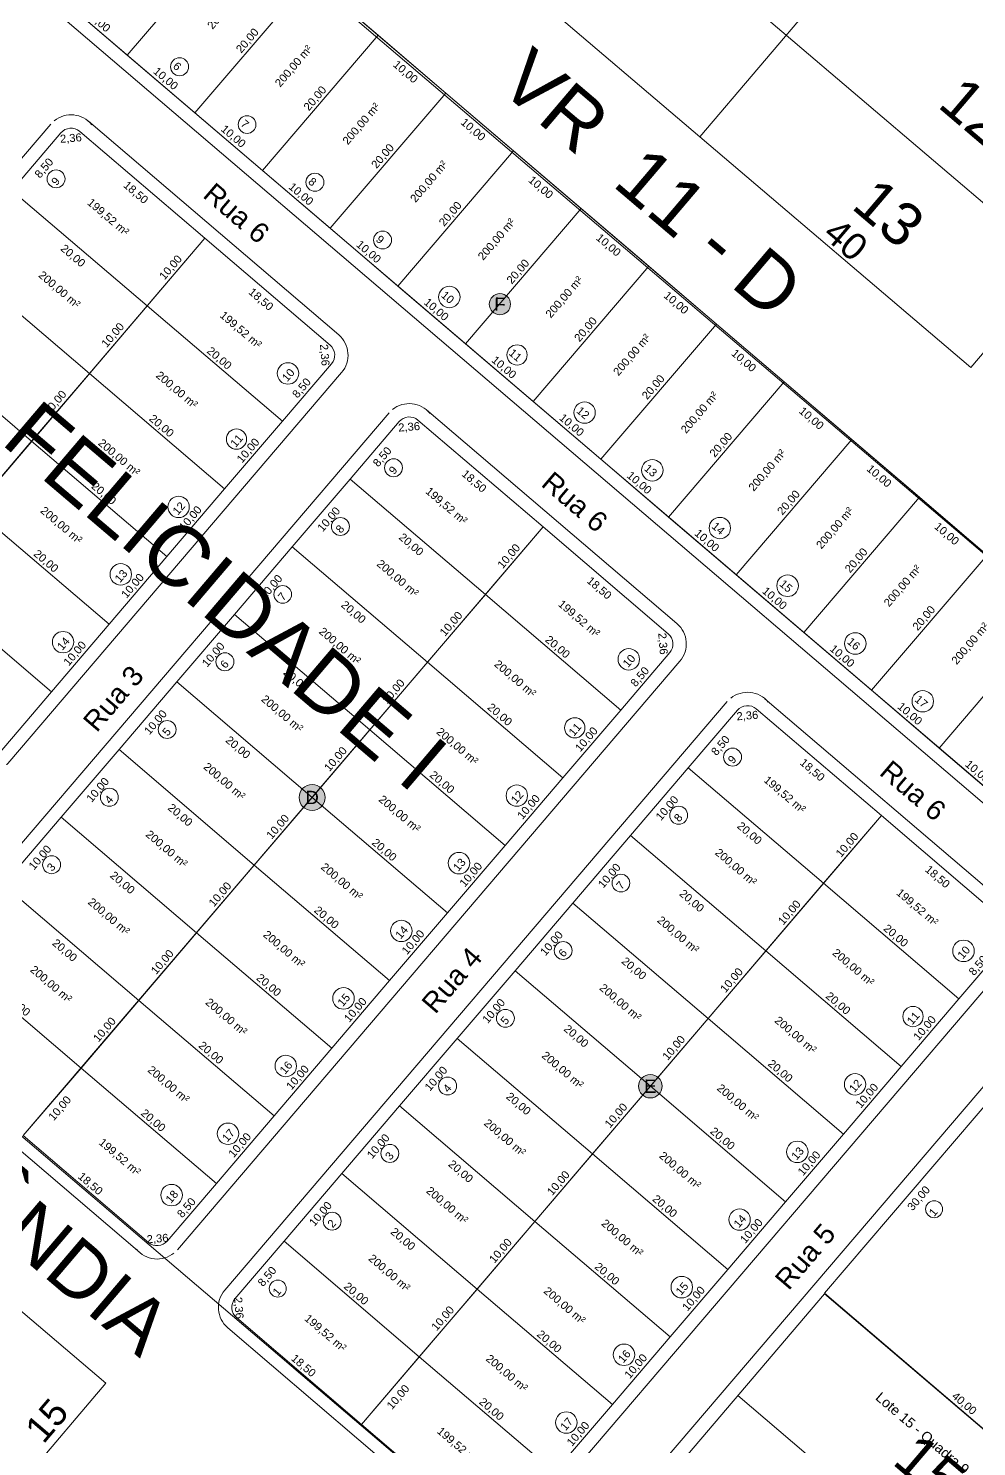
# Model space of a CAD drawing. Header units: metres. Extents: x 3808 to 8215, y 2374 to 6187.
# Drawn here: x 7760 to 7866.6, y 4057.2 to 4216.7 of the extents above; entities that cross this region are included whole.
import ezdxf
from ezdxf.enums import TextEntityAlignment as Align

# ---------------------------------------------------------------- set-up
doc = ezdxf.new("R2010")
doc.units = ezdxf.units.M
for name, color, linetype, lineweight in [('AREA_DOS_LOTES', 7, 'Continuous', 0), ('COTAS_DOS_LOTES', 7, 'Continuous', 0), ('EIXO_LOTES', 1, 'Continuous', 0), ('IDENT_DAS_QUADRAS', 7, 'Continuous', 0), ('MEIO_FIO', 252, 'Continuous', 0), ('Nome_Ruas', 7, 'Continuous', 0), ('NUMERO_DOS_LOTES', 7, 'Continuous', 0), ('REGIAO_POLILINHAS', 7, 'Continuous', 0)]:
    doc.layers.add(name, color=color, linetype=linetype, lineweight=lineweight)
doc.layers.add('vista', color=7, linetype='Continuous')
doc.styles.add('pedro', font='arial.ttf', dxfattribs={"height": 3})
doc.styles.add('REGUA80', font='arial.ttf')

msp = doc.modelspace()

# ---------------------------------------------------------------- hatches: boundary and pattern name
at = {"layer": 'IDENT_DAS_QUADRAS', "lineweight": 5, "transparency": 33554687}
h = msp.add_hatch(color=40, dxfattribs=at)
edge = h.paths.add_edge_path()
edge.add_arc((7813.041, 4185.706), 1.193, 0, 360)
h = msp.add_hatch(color=40, dxfattribs=at)
edge = h.paths.add_edge_path()
edge.add_arc((7791.925, 4130.24), 1.463, 0, 360)
h = msp.add_hatch(color=40, dxfattribs=at)
edge = h.paths.add_edge_path()
edge.add_arc((7829.951, 4097.774), 1.32, 0, 360)

# ---------------------------------------------------------------- linework, layer by layer
at = {"layer": 'EIXO_LOTES', "lineweight": 5, "transparency": 33554687}
for p, q in [((7746.115, 4261.394), (7898.219, 4131.531)), ((7734.27, 4245.209), (7885.233, 4116.32)), ((7771.155, 4213.718), (7784.141, 4228.928)), ((7778.76, 4207.224), (7791.746, 4222.435)), ((7786.365, 4200.731), (7799.351, 4215.942)), ((7793.97, 4194.238), (7806.957, 4209.449)), ((7801.575, 4187.745), (7814.562, 4202.955)), ((7758.168, 4198.507), (7773.379, 4185.521)), ((7809.181, 4181.252), (7822.167, 4196.462)), ((7721.434, 4124.679), (7779.872, 4193.126)), ((7751.675, 4190.902), (7766.886, 4177.916)), ((7816.786, 4174.759), (7829.772, 4189.969)), ((7788.589, 4172.535), (7773.379, 4185.521)), ((7745.182, 4183.297), (7760.392, 4170.311)), ((7824.391, 4168.266), (7837.377, 4183.476)), ((7782.096, 4164.929), (7766.886, 4177.916)), ((7831.996, 4161.772), (7844.983, 4176.983)), ((7775.603, 4157.324), (7760.392, 4170.311)), ((7839.601, 4155.279), (7852.588, 4170.49)), ((7796.194, 4166.041), (7811.405, 4153.055)), ((7847.207, 4148.786), (7860.193, 4163.996)), ((7769.11, 4149.719), (7753.899, 4162.705)), ((7759.459, 4092.214), (7817.898, 4160.66)), ((7789.701, 4158.436), (7804.912, 4145.45)), ((7854.812, 4142.293), (7867.798, 4157.503)), ((7762.617, 4142.114), (7747.406, 4155.1)), ((7826.615, 4140.069), (7811.405, 4153.055)), ((7783.208, 4150.831), (7798.418, 4137.845)), ((7862.417, 4135.8), (7875.403, 4151.01)), ((7820.122, 4132.464), (7804.912, 4145.45)), ((7776.715, 4143.226), (7791.925, 4130.24)), ((7813.629, 4124.858), (7798.418, 4137.845)), ((7770.222, 4135.621), (7785.432, 4122.634)), ((7834.22, 4133.576), (7849.431, 4120.589)), ((7807.136, 4117.253), (7791.925, 4130.24)), ((7763.729, 4128.015), (7778.939, 4115.029)), ((7797.485, 4059.748), (7855.924, 4128.195)), ((7827.727, 4125.97), (7842.938, 4112.984)), ((7800.642, 4109.648), (7785.432, 4122.634)), ((7757.235, 4120.41), (7772.446, 4107.424)), ((7864.641, 4107.603), (7849.431, 4120.589)), ((7821.234, 4118.365), (7836.444, 4105.379)), ((7794.149, 4102.043), (7778.939, 4115.029)), ((7858.148, 4099.998), (7842.938, 4112.984)), ((7750.742, 4112.805), (7765.953, 4099.819)), ((7814.741, 4110.76), (7829.951, 4097.774)), ((7787.656, 4094.438), (7772.446, 4107.424)), ((7851.655, 4092.393), (7836.444, 4105.379)), ((7808.248, 4103.155), (7823.458, 4090.169)), ((7781.163, 4086.832), (7765.953, 4099.819)), ((7845.162, 4084.787), (7829.951, 4097.774)), ((7869, 4097.307), (7849.52, 4074.492)), ((7801.755, 4095.55), (7816.965, 4082.563)), ((7838.668, 4077.182), (7823.458, 4090.169)), ((7795.261, 4087.945), (7810.472, 4074.958)), ((7832.175, 4069.577), (7816.965, 4082.563)), ((7788.768, 4080.339), (7803.979, 4067.353)), ((7825.682, 4061.972), (7810.472, 4074.958)), ((7879.941, 4048.519), (7849.52, 4074.492)), ((7819.189, 4054.367), (7803.979, 4067.353))]:
    msp.add_line(p, q, dxfattribs=at)
at = {"layer": 'IDENT_DAS_QUADRAS', "lineweight": 5, "transparency": 33554687}
for centre, radius in [((7813.041, 4185.706), 1.193), ((7791.925, 4130.24), 1.463), ((7829.951, 4097.774), 1.32)]:
    msp.add_circle(centre, radius, dxfattribs=at)
at = {"layer": 'MEIO_FIO', "lineweight": 5, "transparency": 33554687}
for p, q in [((7880.836, 4118.101), (7733.296, 4244.069)), ((7706.056, 4139.78), (7762.547, 4205.946)), ((7766.776, 4206.279), (7794.915, 4182.255)), ((7795.249, 4178.025), (7738.759, 4111.86)), ((7744.082, 4107.315), (7800.573, 4173.48)), ((7804.802, 4173.813), (7832.941, 4149.789)), ((7833.275, 4145.559), (7776.785, 4079.394)), ((7782.108, 4074.849), (7838.599, 4141.014)), ((7842.828, 4141.348), (7870.967, 4117.323)), ((7871.301, 4113.093), (7814.811, 4046.928)), ((7820.134, 4042.383), (7881.17, 4113.872))]:
    msp.add_line(p, q, dxfattribs=at)
at = {"layer": 'MEIO_FIO', "color": 5, "lineweight": 5, "transparency": 33554687}
for p, q in [((7744.416, 4103.085), (7772.555, 4079.06)), ((7782.442, 4070.619), (7810.581, 4046.595))]:
    msp.add_line(p, q, dxfattribs=at)
at = {"layer": 'MEIO_FIO', "lineweight": 5, "transparency": 33554687}
for centre, start, end in [((7764.828, 4203.998), 39.09895, 129.09895), ((7792.968, 4179.973), 319.50998, 49.50998), ((7802.854, 4171.532), 39.09895, 129.09895), ((7830.993, 4147.507), 319.50998, 49.50998), ((7840.88, 4139.066), 39.09895, 129.09895)]:
    msp.add_arc(centre, 3, start, end, dxfattribs=at)
at = {"layer": 'MEIO_FIO', "color": 5, "lineweight": 5, "transparency": 33554687}
for centre, start, end in [((7774.503, 4081.342), 219.09895, 309.09895), ((7784.39, 4072.901), 139.50998, 229.50998)]:
    msp.add_arc(centre, 3, start, end, dxfattribs=at)
at = {"layer": 'NUMERO_DOS_LOTES', "lineweight": 5, "transparency": 33554687}
for centre, radius in [((7777.03, 4212.403), 1.01), ((7784.611, 4205.903), 0.996), ((7763.142, 4199.798), 1.009), ((7792.24, 4199.416), 1.01), ((7799.846, 4192.922), 1.009), ((7807.354, 4186.512), 1.208), ((7814.967, 4179.999), 1.14), ((7789.212, 4177.917), 1.208), ((7822.554, 4173.521), 1.201), ((7783.425, 4170.539), 1.14), ((7801.08, 4167.312), 1.009), ((7830.17, 4167.033), 1.209), ((7776.916, 4162.916), 1.201), ((7795.108, 4160.707), 1.01), ((7837.764, 4160.536), 1.203), ((7770.419, 4155.322), 1.209), ((7845.379, 4154.047), 1.211), ((7788.622, 4153.078), 0.996), ((7763.93, 4147.705), 1.203), ((7852.985, 4147.553), 1.209), ((7782.122, 4145.497), 1.01), ((7827.527, 4145.776), 1.208), ((7860.579, 4141.056), 1.204), ((7775.631, 4137.878), 1.005), ((7821.451, 4138.074), 1.14), ((7839.192, 4134.779), 1.009), ((7769.133, 4130.264), 1.01), ((7814.942, 4130.451), 1.201), ((7833.134, 4128.241), 1.01), ((7808.445, 4122.856), 1.209), ((7762.643, 4122.682), 1.009), ((7826.648, 4120.612), 0.996), ((7801.956, 4115.24), 1.203), ((7820.148, 4113.031), 1.01), ((7865.155, 4112.991), 1.208), ((7795.458, 4107.645), 1.211), ((7859.477, 4105.608), 1.14), ((7813.657, 4105.412), 1.005), ((7788.965, 4100.04), 1.209), ((7807.159, 4097.798), 1.01), ((7852.968, 4097.985), 1.201), ((7782.476, 4092.424), 1.204), ((7800.669, 4090.216), 1.009), ((7846.471, 4090.39), 1.209), ((7776.13, 4085.528), 1.209), ((7861.852, 4083.946), 0.956), ((7794.177, 4082.597), 1.005), ((7839.982, 4082.774), 1.203), ((7833.484, 4075.179), 1.211), ((7788.072, 4075.012), 0.956), ((7826.991, 4067.574), 1.209), ((7820.502, 4059.958), 1.204)]:
    msp.add_circle(centre, radius, dxfattribs=at)
at = {"layer": 'REGIAO_POLILINHAS', "lineweight": 5, "transparency": 33554687}
for p, q in [((7784.141, 4228.928), (7771.155, 4213.718)), ((7771.155, 4213.718), (7784.141, 4228.928)), ((7791.746, 4222.435), (7778.76, 4207.224)), ((7778.76, 4207.224), (7791.746, 4222.435)), ((7791.746, 4222.435), (7799.351, 4215.942)), ((7771.155, 4213.718), (7763.549, 4220.211)), ((7799.351, 4215.942), (7786.365, 4200.731)), ((7786.365, 4200.731), (7799.351, 4215.942)), ((7799.351, 4215.942), (7806.957, 4209.449)), ((7778.76, 4207.224), (7771.155, 4213.718)), ((7806.957, 4209.449), (7793.97, 4194.238)), ((7793.97, 4194.238), (7806.957, 4209.449)), ((7806.957, 4209.449), (7814.562, 4202.955)), ((7786.365, 4200.731), (7778.76, 4207.224)), ((7758.168, 4198.507), (7763.688, 4204.972)), ((7765.802, 4205.138), (7779.872, 4193.126)), ((7814.562, 4202.955), (7801.575, 4187.745)), ((7801.575, 4187.745), (7814.562, 4202.955)), ((7814.562, 4202.955), (7822.167, 4196.462)), ((7793.97, 4194.238), (7786.365, 4200.731)), ((7773.379, 4185.521), (7758.168, 4198.507)), ((7758.168, 4198.507), (7773.379, 4185.521)), ((7822.167, 4196.462), (7809.181, 4181.252)), ((7809.181, 4181.252), (7822.167, 4196.462)), ((7822.167, 4196.462), (7829.772, 4189.969)), ((7801.575, 4187.745), (7793.97, 4194.238)), ((7779.872, 4193.126), (7773.379, 4185.521)), ((7773.379, 4185.521), (7779.872, 4193.126)), ((7779.872, 4193.126), (7793.942, 4181.114)), ((7766.886, 4177.916), (7751.675, 4190.902)), ((7751.675, 4190.902), (7766.886, 4177.916)), ((7829.772, 4189.969), (7816.786, 4174.759)), ((7816.786, 4174.759), (7829.772, 4189.969)), ((7829.772, 4189.969), (7837.377, 4183.476)), ((7809.181, 4181.252), (7801.575, 4187.745)), ((7773.379, 4185.521), (7766.886, 4177.916)), ((7766.886, 4177.916), (7773.379, 4185.521)), ((7788.589, 4172.535), (7773.379, 4185.521)), ((7773.379, 4185.521), (7788.589, 4172.535)), ((7760.392, 4170.311), (7745.182, 4183.297)), ((7745.182, 4183.297), (7760.392, 4170.311)), ((7837.377, 4183.476), (7824.391, 4168.266)), ((7824.391, 4168.266), (7837.377, 4183.476)), ((7837.377, 4183.476), (7844.983, 4176.983)), ((7816.786, 4174.759), (7809.181, 4181.252)), ((7794.108, 4178.999), (7788.589, 4172.535)), ((7766.886, 4177.916), (7760.392, 4170.311)), ((7760.392, 4170.311), (7766.886, 4177.916)), ((7782.096, 4164.929), (7766.886, 4177.916)), ((7766.886, 4177.916), (7782.096, 4164.929)), ((7844.983, 4176.983), (7831.996, 4161.772)), ((7831.996, 4161.772), (7844.983, 4176.983)), ((7844.983, 4176.983), (7852.588, 4170.49)), ((7824.391, 4168.266), (7816.786, 4174.759)), ((7788.589, 4172.535), (7782.096, 4164.929)), ((7796.194, 4166.041), (7801.714, 4172.506)), ((7803.828, 4172.673), (7817.898, 4160.66)), ((7760.392, 4170.311), (7753.899, 4162.705)), ((7753.899, 4162.705), (7760.392, 4170.311)), ((7775.603, 4157.324), (7760.392, 4170.311)), ((7760.392, 4170.311), (7775.603, 4157.324)), ((7852.588, 4170.49), (7839.601, 4155.279)), ((7839.601, 4155.279), (7852.588, 4170.49)), ((7852.588, 4170.49), (7860.193, 4163.996)), ((7831.996, 4161.772), (7824.391, 4168.266)), ((7789.701, 4158.436), (7796.194, 4166.041)), ((7811.405, 4153.055), (7796.194, 4166.041)), ((7796.194, 4166.041), (7811.405, 4153.055)), ((7782.096, 4164.929), (7775.603, 4157.324)), ((7860.193, 4163.996), (7847.207, 4148.786)), ((7847.207, 4148.786), (7860.193, 4163.996)), ((7860.193, 4163.996), (7867.798, 4157.503)), ((7769.11, 4149.719), (7753.899, 4162.705)), ((7753.899, 4162.705), (7769.11, 4149.719)), ((7817.898, 4160.66), (7811.405, 4153.055)), ((7811.405, 4153.055), (7817.898, 4160.66)), ((7817.898, 4160.66), (7831.967, 4148.648)), ((7839.601, 4155.279), (7831.996, 4161.772)), ((7783.208, 4150.831), (7789.701, 4158.436)), ((7804.912, 4145.45), (7789.701, 4158.436)), ((7789.701, 4158.436), (7804.912, 4145.45)), ((7867.798, 4157.503), (7854.812, 4142.293)), ((7854.812, 4142.293), (7867.798, 4157.503)), ((7775.603, 4157.324), (7769.11, 4149.719)), ((7762.617, 4142.114), (7747.406, 4155.1)), ((7747.406, 4155.1), (7762.617, 4142.114)), ((7847.207, 4148.786), (7839.601, 4155.279)), ((7811.405, 4153.055), (7804.912, 4145.45)), ((7804.912, 4145.45), (7811.405, 4153.055)), ((7826.615, 4140.069), (7811.405, 4153.055)), ((7811.405, 4153.055), (7826.615, 4140.069)), ((7769.11, 4149.719), (7762.617, 4142.114)), ((7776.715, 4143.226), (7783.208, 4150.831)), ((7798.418, 4137.845), (7783.208, 4150.831)), ((7783.208, 4150.831), (7798.418, 4137.845)), ((7875.403, 4151.01), (7862.417, 4135.8)), ((7862.417, 4135.8), (7875.403, 4151.01)), ((7854.812, 4142.293), (7847.207, 4148.786)), ((7832.134, 4146.533), (7826.615, 4140.069)), ((7804.912, 4145.45), (7798.418, 4137.845)), ((7798.418, 4137.845), (7804.912, 4145.45)), ((7820.122, 4132.464), (7804.912, 4145.45)), ((7804.912, 4145.45), (7820.122, 4132.464)), ((7770.222, 4135.621), (7776.715, 4143.226)), ((7791.925, 4130.24), (7776.715, 4143.226)), ((7776.715, 4143.226), (7791.925, 4130.24)), ((7762.617, 4142.114), (7756.123, 4134.509)), ((7862.417, 4135.8), (7854.812, 4142.293)), ((7826.615, 4140.069), (7820.122, 4132.464)), ((7834.22, 4133.576), (7839.739, 4140.04)), ((7841.854, 4140.207), (7855.924, 4128.195)), ((7798.418, 4137.845), (7791.925, 4130.24)), ((7791.925, 4130.24), (7798.418, 4137.845)), ((7813.629, 4124.858), (7798.418, 4137.845)), ((7798.418, 4137.845), (7813.629, 4124.858)), ((7763.729, 4128.015), (7770.222, 4135.621)), ((7785.432, 4122.634), (7770.222, 4135.621)), ((7770.222, 4135.621), (7785.432, 4122.634)), ((7870.022, 4129.307), (7862.417, 4135.8)), ((7827.727, 4125.97), (7834.22, 4133.576)), ((7849.431, 4120.589), (7834.22, 4133.576)), ((7834.22, 4133.576), (7849.431, 4120.589)), ((7820.122, 4132.464), (7813.629, 4124.858)), ((7791.925, 4130.24), (7785.432, 4122.634)), ((7785.432, 4122.634), (7791.925, 4130.24)), ((7807.136, 4117.253), (7791.925, 4130.24)), ((7791.925, 4130.24), (7807.136, 4117.253)), ((7757.235, 4120.41), (7763.729, 4128.015)), ((7778.939, 4115.029), (7763.729, 4128.015)), ((7763.729, 4128.015), (7778.939, 4115.029)), ((7855.924, 4128.195), (7849.431, 4120.589)), ((7849.431, 4120.589), (7855.924, 4128.195)), ((7855.924, 4128.195), (7869.993, 4116.182)), ((7821.234, 4118.365), (7827.727, 4125.97)), ((7842.938, 4112.984), (7827.727, 4125.97)), ((7827.727, 4125.97), (7842.938, 4112.984)), ((7813.629, 4124.858), (7807.136, 4117.253)), ((7785.432, 4122.634), (7778.939, 4115.029)), ((7778.939, 4115.029), (7785.432, 4122.634)), ((7800.642, 4109.648), (7785.432, 4122.634)), ((7785.432, 4122.634), (7800.642, 4109.648)), ((7772.446, 4107.424), (7757.235, 4120.41)), ((7757.235, 4120.41), (7772.446, 4107.424)), ((7849.431, 4120.589), (7842.938, 4112.984)), ((7842.938, 4112.984), (7849.431, 4120.589)), ((7864.641, 4107.603), (7849.431, 4120.589)), ((7849.431, 4120.589), (7864.641, 4107.603)), ((7814.741, 4110.76), (7821.234, 4118.365)), ((7836.444, 4105.379), (7821.234, 4118.365)), ((7821.234, 4118.365), (7836.444, 4105.379)), ((7807.136, 4117.253), (7800.642, 4109.648)), ((7778.939, 4115.029), (7772.446, 4107.424)), ((7772.446, 4107.424), (7778.939, 4115.029)), ((7794.149, 4102.043), (7778.939, 4115.029)), ((7778.939, 4115.029), (7794.149, 4102.043)), ((7842.938, 4112.984), (7836.444, 4105.379)), ((7836.444, 4105.379), (7842.938, 4112.984)), ((7858.148, 4099.998), (7842.938, 4112.984)), ((7842.938, 4112.984), (7858.148, 4099.998)), ((7870.16, 4114.067), (7864.641, 4107.603)), ((7765.953, 4099.819), (7750.742, 4112.805)), ((7750.742, 4112.805), (7765.953, 4099.819)), ((7800.642, 4109.648), (7794.149, 4102.043)), ((7808.248, 4103.155), (7814.741, 4110.76)), ((7829.951, 4097.774), (7814.741, 4110.76)), ((7814.741, 4110.76), (7829.951, 4097.774)), ((7772.446, 4107.424), (7765.953, 4099.819)), ((7765.953, 4099.819), (7772.446, 4107.424)), ((7787.656, 4094.438), (7772.446, 4107.424)), ((7772.446, 4107.424), (7787.656, 4094.438)), ((7864.641, 4107.603), (7858.148, 4099.998)), ((7836.444, 4105.379), (7829.951, 4097.774)), ((7829.951, 4097.774), (7836.444, 4105.379)), ((7851.655, 4092.393), (7836.444, 4105.379)), ((7836.444, 4105.379), (7851.655, 4092.393)), ((7794.149, 4102.043), (7787.656, 4094.438)), ((7801.755, 4095.55), (7808.248, 4103.155)), ((7823.458, 4090.169), (7808.248, 4103.155)), ((7808.248, 4103.155), (7823.458, 4090.169)), ((7765.953, 4099.819), (7759.459, 4092.214)), ((7759.459, 4092.214), (7765.953, 4099.819)), ((7781.163, 4086.832), (7765.953, 4099.819)), ((7765.953, 4099.819), (7781.163, 4086.832)), ((7858.148, 4099.998), (7851.655, 4092.393)), ((7829.951, 4097.774), (7823.458, 4090.169)), ((7823.458, 4090.169), (7829.951, 4097.774)), ((7845.162, 4084.787), (7829.951, 4097.774)), ((7829.951, 4097.774), (7845.162, 4084.787)), ((7849.52, 4074.492), (7869, 4097.307)), ((7795.261, 4087.945), (7801.755, 4095.55)), ((7816.965, 4082.563), (7801.755, 4095.55)), ((7801.755, 4095.55), (7816.965, 4082.563)), ((7787.656, 4094.438), (7781.163, 4086.832)), ((7773.529, 4080.201), (7759.459, 4092.214)), ((7851.655, 4092.393), (7845.162, 4084.787)), ((7823.458, 4090.169), (7816.965, 4082.563)), ((7816.965, 4082.563), (7823.458, 4090.169)), ((7838.668, 4077.182), (7823.458, 4090.169)), ((7823.458, 4090.169), (7838.668, 4077.182)), ((7788.768, 4080.339), (7795.261, 4087.945)), ((7810.472, 4074.958), (7795.261, 4087.945)), ((7795.261, 4087.945), (7810.472, 4074.958)), ((7781.163, 4086.832), (7775.644, 4080.368)), ((7845.162, 4084.787), (7838.668, 4077.182)), ((7816.965, 4082.563), (7810.472, 4074.958)), ((7810.472, 4074.958), (7816.965, 4082.563)), ((7832.175, 4069.577), (7816.965, 4082.563)), ((7816.965, 4082.563), (7832.175, 4069.577)), ((7783.249, 4073.875), (7788.768, 4080.339)), ((7803.979, 4067.353), (7788.768, 4080.339)), ((7788.768, 4080.339), (7803.979, 4067.353)), ((7838.668, 4077.182), (7832.175, 4069.577)), ((7810.472, 4074.958), (7803.979, 4067.353)), ((7803.979, 4067.353), (7810.472, 4074.958)), ((7825.682, 4061.972), (7810.472, 4074.958)), ((7810.472, 4074.958), (7825.682, 4061.972)), ((7879.941, 4048.519), (7849.52, 4074.492)), ((7797.485, 4059.748), (7783.416, 4071.76)), ((7832.175, 4069.577), (7825.682, 4061.972)), ((7803.979, 4067.353), (7797.485, 4059.748)), ((7797.485, 4059.748), (7803.979, 4067.353)), ((7819.189, 4054.367), (7803.979, 4067.353)), ((7803.979, 4067.353), (7819.189, 4054.367)), ((7825.682, 4061.972), (7819.189, 4054.367)), ((7811.555, 4047.735), (7797.485, 4059.748))]:
    msp.add_line(p, q, dxfattribs=at)
for centre, start, end in [((7764.828, 4203.998), 49.50998, 139.50998), ((7792.968, 4179.973), 319.50998, 49.50998), ((7802.854, 4171.532), 49.50998, 139.50998), ((7830.993, 4147.507), 319.50998, 49.50998), ((7840.88, 4139.066), 49.50998, 139.50998), ((7774.503, 4081.342), 229.50998, 319.50998), ((7784.39, 4072.901), 139.50998, 229.50998)]:
    msp.add_arc(centre, 1.5, start, end, dxfattribs=at)
at = {"layer": 'vista', "lineweight": 5}
for p, q in [((7969.677, 4300.439), (7865.969, 4178.601)), ((7969.677, 4300.439), (7865.969, 4178.601)), ((7913.29, 4295.907), (7835.51, 4204.528)), ((7898.129, 4131.529), (7722.985, 4280.609)), ((7898.129, 4131.529), (7722.985, 4280.609)), ((7845.232, 4215.95), (7814.772, 4241.877)), ((7835.51, 4204.528), (7805.05, 4230.455)), ((7875.692, 4190.023), (7845.232, 4215.95)), ((7865.969, 4178.601), (7835.51, 4204.528)), ((7820.348, 4040.15), (7645.205, 4189.23)), ((7768.743, 4064.377), (7738.283, 4090.304)), ((7820.348, 4040.15), (7849.516, 4074.417)), ((7879.975, 4048.49), (7849.516, 4074.417)), ((7820.348, 4040.15), (7789.888, 4066.077)), ((7665.035, 3942.538), (7768.743, 4064.377)), ((7665.035, 3942.538), (7768.743, 4064.377)), ((7870.253, 4037.068), (7839.793, 4062.995))]:
    msp.add_line(p, q, dxfattribs=at)

# ---------------------------------------------------------------- texts
at = {"layer": 'AREA_DOS_LOTES', "lineweight": 5, "transparency": 33554687, "style": 'REGUA80'}
for s, rotation, p in [('200,00 m²', 49.52002, (7782.23, 4218.989)), ('200,00 m²', 49.52002, (7789.835, 4212.496)), ('200,00 m²', 49.52002, (7797.44, 4206.003)), ('200,00 m²', 49.52002, (7805.045, 4199.509)), ('199,52 m²', 319.52002, (7769.016, 4195.51)), ('200,00 m²', 49.52002, (7812.65, 4193.016)), ('200,00 m²', 319.52002, (7763.531, 4187.354)), ('200,00 m²', 49.52002, (7820.256, 4186.523)), ('199,52 m²', 319.52002, (7783.924, 4182.834)), ('200,00 m²', 49.52002, (7827.861, 4180.03)), ('200,00 m²', 319.52002, (7776.733, 4176.082)), ('200,00 m²', 49.52002, (7835.466, 4173.537)), ('200,00 m²', 319.52002, (7770.24, 4168.477)), ('200,00 m²', 49.52002, (7843.071, 4167.044)), ('199,52 m²', 319.52002, (7807.042, 4163.045)), ('200,00 m²', 319.52002, (7763.747, 4160.872)), ('200,00 m²', 49.52002, (7850.676, 4160.55)), ('200,00 m²', 319.52002, (7801.557, 4154.889)), ('200,00 m²', 49.52002, (7858.282, 4154.057)), ('199,52 m²', 319.52002, (7821.95, 4150.368)), ('200,00 m²', 49.52002, (7865.887, 4147.564)), ('200,00 m²', 319.52002, (7795.064, 4147.283)), ('200,00 m²', 319.52002, (7814.759, 4143.616)), ('200,00 m²', 319.52002, (7788.571, 4139.678)), ('200,00 m²', 319.52002, (7808.266, 4136.011)), ('200,00 m²', 319.52002, (7782.077, 4132.073)), ('199,52 m²', 319.52002, (7845.068, 4130.579)), ('200,00 m²', 319.52002, (7801.773, 4128.406)), ('200,00 m²', 319.52002, (7775.584, 4124.468)), ('200,00 m²', 319.52002, (7839.583, 4122.423)), ('200,00 m²', 319.52002, (7795.28, 4120.801)), ('199,52 m²', 319.52002, (7859.976, 4117.903)), ('200,00 m²', 319.52002, (7769.091, 4116.863)), ('200,00 m²', 319.52002, (7833.09, 4114.818)), ('200,00 m²', 319.52002, (7788.787, 4113.196)), ('200,00 m²', 319.52002, (7852.785, 4111.151)), ('200,00 m²', 319.52002, (7762.598, 4109.257)), ('200,00 m²', 319.52002, (7826.596, 4107.212)), ('200,00 m²', 319.52002, (7782.294, 4105.591)), ('200,00 m²', 319.52002, (7846.292, 4103.546)), ('200,00 m²', 319.52002, (7820.103, 4099.607)), ('200,00 m²', 319.52002, (7775.801, 4097.985)), ('200,00 m²', 319.52002, (7839.799, 4095.94)), ('200,00 m²', 319.52002, (7813.61, 4092.002)), ('199,52 m²', 319.52002, (7770.315, 4089.829)), ('200,00 m²', 319.52002, (7833.306, 4088.335)), ('200,00 m²', 319.52002, (7807.117, 4084.397)), ('200,00 m²', 319.52002, (7826.813, 4080.73)), ('200,00 m²', 319.52002, (7800.624, 4076.792)), ('200,00 m²', 319.52002, (7820.32, 4073.125)), ('199,52 m²', 319.52002, (7793.433, 4070.04)), ('200,00 m²', 319.52002, (7813.826, 4065.52)), ('199,52 m²', 319.52002, (7808.341, 4057.364))]:
    msp.add_text(s, height=0.9, rotation=rotation, dxfattribs=at).set_placement(p, align=Align.MIDDLE_CENTER)
at = {"layer": 'COTAS_DOS_LOTES', "lineweight": 5, "transparency": 33554687, "style": 'REGUA80'}
for s, rotation, p in [('10,00', 319.52002, (7767.584, 4217.239)), ('20,00', 49.52002, (7784.98, 4215.064)), ('10,00', 319.52002, (7775.189, 4210.746)), ('10,00', 319.52002, (7802.148, 4211.503)), ('20,00', 49.52002, (7792.585, 4208.571)), ('10,00', 319.52002, (7782.795, 4204.253)), ('10,00', 319.52002, (7809.753, 4205.01)), ('2,36', 4.52002, (7764.842, 4203.939)), ('20,00', 49.52002, (7800.19, 4202.077)), ('8,50', 49.52002, (7762.12, 4200.733)), ('18,50', 319.52002, (7771.831, 4197.94)), ('10,00', 319.52002, (7790.4, 4197.76)), ('10,00', 319.52002, (7817.358, 4198.517)), ('20,00', 49.52002, (7807.795, 4195.584)), ('10,00', 319.52002, (7798.005, 4191.267)), ('10,00', 319.52002, (7824.963, 4192.024)), ('20,00', 319.52002, (7764.767, 4190.822)), ('10,00', 49.52002, (7776.352, 4189.558)), ('20,00', 49.52002, (7815.4, 4189.091)), ('18,50', 319.52002, (7785.9, 4185.928)), ('10,00', 319.52002, (7805.61, 4184.773)), ('10,00', 319.52002, (7832.568, 4185.53)), ('10,00', 49.52002, (7769.859, 4181.952)), ('20,00', 49.52002, (7823.006, 4182.598)), ('20,00', 319.52002, (7781.216, 4179.303)), ('2,36', 274.52002, (7792.908, 4179.96)), ('10,00', 319.52002, (7813.215, 4178.28)), ('10,00', 319.52002, (7840.174, 4179.037)), ('8,50', 49.52002, (7791.075, 4176.001)), ('20,00', 49.52002, (7830.611, 4176.105)), ('10,00', 49.52002, (7763.366, 4174.347)), ('10,00', 319.52002, (7847.779, 4172.544)), ('20,00', 319.52002, (7774.723, 4171.698)), ('2,36', 4.52002, (7802.868, 4171.473)), ('10,00', 319.52002, (7820.821, 4171.787)), ('10,00', 49.52002, (7785.069, 4168.966)), ('20,00', 49.52002, (7838.216, 4169.612)), ('8,50', 49.52002, (7800.146, 4168.267)), ('10,00', 319.52002, (7855.384, 4166.051)), ('20,00', 319.52002, (7768.23, 4164.092)), ('18,50', 319.52002, (7809.857, 4165.474)), ('10,00', 319.52002, (7828.426, 4165.294)), ('20,00', 49.52002, (7845.821, 4163.119)), ('10,00', 49.52002, (7778.576, 4161.361)), ('10,00', 49.52002, (7794.14, 4161.233)), ('10,00', 319.52002, (7862.989, 4159.558)), ('20,00', 319.52002, (7802.793, 4158.356)), ('10,00', 319.52002, (7836.031, 4158.801)), ('20,00', 319.52002, (7761.737, 4156.487)), ('10,00', 49.52002, (7814.378, 4157.092)), ('20,00', 49.52002, (7853.426, 4156.625)), ('10,00', 49.52002, (7772.083, 4153.756)), ('10,00', 49.52002, (7787.647, 4153.627)), ('18,50', 319.52002, (7823.926, 4153.462)), ('10,00', 319.52002, (7843.636, 4152.308)), ('20,00', 319.52002, (7796.3, 4150.751)), ('10,00', 49.52002, (7807.885, 4149.487)), ('20,00', 49.52002, (7861.031, 4150.132)), ('20,00', 319.52002, (7819.242, 4146.837)), ('2,36', 274.52002, (7830.934, 4147.494)), ('10,00', 49.52002, (7765.59, 4146.151)), ('10,00', 49.52002, (7781.153, 4146.022)), ('10,00', 319.52002, (7851.241, 4145.815)), ('20,00', 319.52002, (7789.807, 4143.146)), ('8,50', 49.52002, (7829.101, 4143.535)), ('10,00', 49.52002, (7801.392, 4141.882)), ('10,00', 49.52002, (7774.66, 4138.417)), ('20,00', 319.52002, (7812.749, 4139.232)), ('2,36', 4.52002, (7840.894, 4139.007)), ('10,00', 319.52002, (7858.847, 4139.321)), ('20,00', 319.52002, (7783.314, 4135.541)), ('10,00', 49.52002, (7823.095, 4136.5)), ('8,50', 49.52002, (7838.172, 4135.802)), ('10,00', 49.52002, (7794.898, 4134.276)), ('18,50', 319.52002, (7847.883, 4133.009)), ('10,00', 319.52002, (7866.452, 4132.828)), ('10,00', 49.52002, (7768.167, 4130.812)), ('20,00', 319.52002, (7806.256, 4131.627)), ('10,00', 49.52002, (7816.602, 4128.895)), ('10,00', 49.52002, (7832.166, 4128.767)), ('20,00', 319.52002, (7776.821, 4127.935)), ('10,00', 49.52002, (7788.405, 4126.671)), ('20,00', 319.52002, (7840.819, 4125.89)), ('20,00', 319.52002, (7799.763, 4124.021)), ('10,00', 49.52002, (7852.404, 4124.626)), ('10,00', 49.52002, (7761.674, 4123.207)), ('10,00', 49.52002, (7810.109, 4121.29)), ('10,00', 49.52002, (7825.673, 4121.162)), ('18,50', 319.52002, (7861.952, 4120.996)), ('20,00', 319.52002, (7770.327, 4120.33)), ('10,00', 49.52002, (7781.912, 4119.066)), ('20,00', 319.52002, (7834.326, 4118.285)), ('20,00', 319.52002, (7793.269, 4116.416)), ('10,00', 49.52002, (7845.911, 4117.021)), ('10,00', 49.52002, (7803.616, 4113.685)), ('10,00', 49.52002, (7819.179, 4113.556)), ('20,00', 319.52002, (7857.268, 4114.371)), ('20,00', 319.52002, (7763.834, 4112.725)), ('10,00', 49.52002, (7775.419, 4111.461)), ('20,00', 319.52002, (7827.833, 4110.68)), ('8,50', 49.52002, (7867.127, 4111.069)), ('20,00', 319.52002, (7786.776, 4108.811)), ('10,00', 49.52002, (7839.417, 4109.416)), ('20,00', 319.52002, (7758.58, 4106.587)), ('20,00', 319.52002, (7850.775, 4106.766)), ('10,00', 49.52002, (7797.122, 4106.08)), ('10,00', 49.52002, (7812.686, 4105.951)), ('10,00', 49.52002, (7768.926, 4103.856)), ('10,00', 49.52002, (7861.121, 4104.035)), ('20,00', 319.52002, (7821.34, 4103.075)), ('10,00', 49.52002, (7832.924, 4101.811)), ('20,00', 319.52002, (7780.283, 4101.206)), ('10,00', 49.52002, (7790.629, 4098.474)), ('20,00', 319.52002, (7844.282, 4099.161)), ('10,00', 49.52002, (7806.193, 4098.346)), ('20,00', 319.52002, (7814.847, 4095.47)), ('10,00', 49.52002, (7854.628, 4096.429)), ('10,00', 49.52002, (7763.898, 4095.01)), ('10,00', 49.52002, (7826.431, 4094.205)), ('20,00', 319.52002, (7773.79, 4093.601)), ('10,00', 49.52002, (7784.136, 4090.869)), ('10,00', 49.52002, (7799.7, 4090.741)), ('20,00', 319.52002, (7837.789, 4091.556)), ('20,00', 319.52002, (7808.353, 4087.864)), ('10,00', 49.52002, (7848.135, 4088.824)), ('18,50', 319.52002, (7766.726, 4086.483)), ('10,00', 49.52002, (7819.938, 4086.6)), ('30,00', 49.52002, (7860.452, 4084.893)), ('8,50', 49.52002, (7778.13, 4083.834)), ('10,00', 49.52002, (7793.207, 4083.136)), ('20,00', 319.52002, (7831.295, 4083.951)), ('10,00', 49.52002, (7841.642, 4081.219)), ('2,36', 4.52002, (7774.591, 4080.205)), ('20,00', 319.52002, (7801.86, 4080.259)), ('10,00', 49.52002, (7813.445, 4078.995)), ('20,00', 319.52002, (7824.802, 4076.345)), ('8,50', 49.52002, (7787.201, 4076.101)), ('20,00', 319.52002, (7796.606, 4074.121)), ('10,00', 49.52002, (7835.148, 4073.614)), ('2,36', 274.52002, (7783.253, 4072.813)), ('10,00', 49.52002, (7806.952, 4071.39)), ('20,00', 319.52002, (7818.309, 4068.74)), ('18,50', 319.52002, (7790.683, 4066.029)), ('10,00', 49.52002, (7828.655, 4066.009)), ('10,00', 49.52002, (7801.924, 4062.544)), ('20,00', 319.52002, (7811.816, 4061.135)), ('40,00', 319.52002, (7864.963, 4061.78)), ('10,00', 49.52002, (7822.162, 4058.403))]:
    msp.add_text(s, height=0.9, rotation=rotation, dxfattribs=at).set_placement(p, align=Align.CENTER)
at = {"layer": 'IDENT_DAS_QUADRAS', "color": 5, "lineweight": 5, "transparency": 33554687, "style": 'REGUA80'}
for s, p in [('F', (7813.041, 4185.706)), ('D', (7791.925, 4130.24)), ('E', (7829.951, 4097.774))]:
    msp.add_text(s, height=1.5, rotation=359.30447, dxfattribs=at).set_placement(p, align=Align.MIDDLE_CENTER)
at = {"layer": 'Nome_Ruas', "lineweight": 5, "transparency": 33554687, "style": 'REGUA80'}
for s, height, rotation, p in [('Rua 6', 2.25, 319.52002, (7779.52, 4197.815)), ('Rua 6', 2.25, 319.52002, (7817.546, 4165.349)), ('Rua 3', 2.25, 49.52002, (7767.711, 4137.457)), ('Rua 6', 2.25, 319.52002, (7855.572, 4132.883)), ('Rua 4', 2.25, 49.52002, (7805.769, 4105.786)), ('Rua 5', 2.25, 49.52002, (7845.488, 4074.715)), ('Lote 15 - Quadra 9', 1.125, 319.52002, (7855.166, 4062.623))]:
    msp.add_text(s, height=height, rotation=rotation, dxfattribs=at).set_placement(p)
at = {"layer": 'NUMERO_DOS_LOTES', "lineweight": 5, "transparency": 33554687, "style": 'REGUA80'}
for s, rotation, p in [('6', 319.52002, (7776.47, 4212.113)), ('7', 319.52002, (7784.075, 4205.62)), ('9', 49.52002, (7763.43, 4199.238)), ('8', 319.52002, (7791.68, 4199.127)), ('9', 319.52002, (7799.286, 4192.634)), ('10', 319.52002, (7806.891, 4186.14)), ('11', 319.52002, (7814.489, 4179.639)), ('10', 49.52002, (7789.584, 4177.453)), ('12', 319.52002, (7822.095, 4173.146)), ('11', 49.52002, (7783.785, 4170.062)), ('9', 49.52002, (7801.368, 4166.751)), ('13', 319.52002, (7829.706, 4166.661)), ('12', 49.52002, (7777.292, 4162.457)), ('8', 49.52002, (7795.398, 4160.147)), ('14', 319.52002, (7837.305, 4160.16)), ('13', 49.52002, (7770.791, 4154.858)), ('15', 319.52002, (7844.917, 4153.675)), ('7', 49.52002, (7788.905, 4152.542)), ('14', 49.52002, (7764.305, 4147.247)), ('16', 319.52002, (7852.522, 4147.181)), ('6', 49.52002, (7782.411, 4144.937)), ('10', 49.52002, (7827.899, 4145.312)), ('17', 319.52002, (7860.121, 4140.68)), ('11', 49.52002, (7821.811, 4137.596)), ('5', 49.52002, (7775.91, 4137.338)), ('9', 49.52002, (7839.481, 4134.219)), ('4', 49.52002, (7769.431, 4129.721)), ('12', 49.52002, (7815.318, 4129.991)), ('8', 49.52002, (7833.424, 4127.681)), ('3', 49.52002, (7762.932, 4122.121)), ('13', 49.52002, (7808.817, 4122.393)), ('7', 49.52002, (7826.931, 4120.076)), ('14', 49.52002, (7802.331, 4114.781)), ('6', 49.52002, (7820.437, 4112.471)), ('10', 49.52002, (7865.526, 4112.527)), ('15', 49.52002, (7795.83, 4107.182)), ('5', 49.52002, (7813.936, 4104.873)), ('11', 49.52002, (7859.837, 4105.131)), ('16', 49.52002, (7789.337, 4099.577)), ('12', 49.52002, (7853.344, 4097.525)), ('4', 49.52002, (7807.457, 4097.255)), ('17', 49.52002, (7782.852, 4091.965)), ('13', 49.52002, (7846.843, 4089.927)), ('3', 49.52002, (7800.958, 4089.656)), ('18', 49.52002, (7776.502, 4085.065)), ('2', 49.52002, (7794.473, 4082.044)), ('14', 49.52002, (7840.357, 4082.315)), ('1', 49.52002, (7862.085, 4083.321)), ('1', 49.52002, (7788.306, 4074.387)), ('15', 49.52002, (7833.856, 4074.716)), ('16', 49.52002, (7827.363, 4067.111)), ('17', 49.52002, (7820.878, 4059.499))]:
    msp.add_text(s, height=0.9, rotation=rotation, dxfattribs=at).set_placement(p, align=Align.CENTER)
at = {"layer": 'vista', "lineweight": 5, "style": 'pedro'}
for s, p in [('VR  11 - D ', (7816.663, 4214.865)), ('TRAVESSA JOSELÂNDIA', (7698.078, 4138.757))]:
    msp.add_text(s, height=6.24, rotation=319.59589, dxfattribs=at).set_placement(p, align=Align.TOP_LEFT)
at = {"layer": 'vista', "lineweight": 5, "attachment_point": 5, "rotation": 319.59589, "style": 'pedro'}
for s, insert, char_height in [('12', (7866.502, 4207.384), 4.8), ('13', (7856.779, 4195.961), 4.8), ('FELICIDADE I', (7782.203, 4152.876), 6.77858), ('15', (7861.369, 4054.789), 4.8)]:
    msp.add_mtext(s, dxfattribs=dict(at, insert=insert, char_height=char_height))
at = {"layer": 'vista', "color": 1, "lineweight": 5, "char_height": 3, "attachment_point": 5, "style": 'pedro'}
for s, insert, rotation in [('40', (7851.93, 4192.966), 319.59589), ('15', (7762.101, 4060.181), 49.59589)]:
    msp.add_mtext(s, dxfattribs=dict(at, insert=insert, rotation=rotation))

doc.saveas('drawing.dxf')
